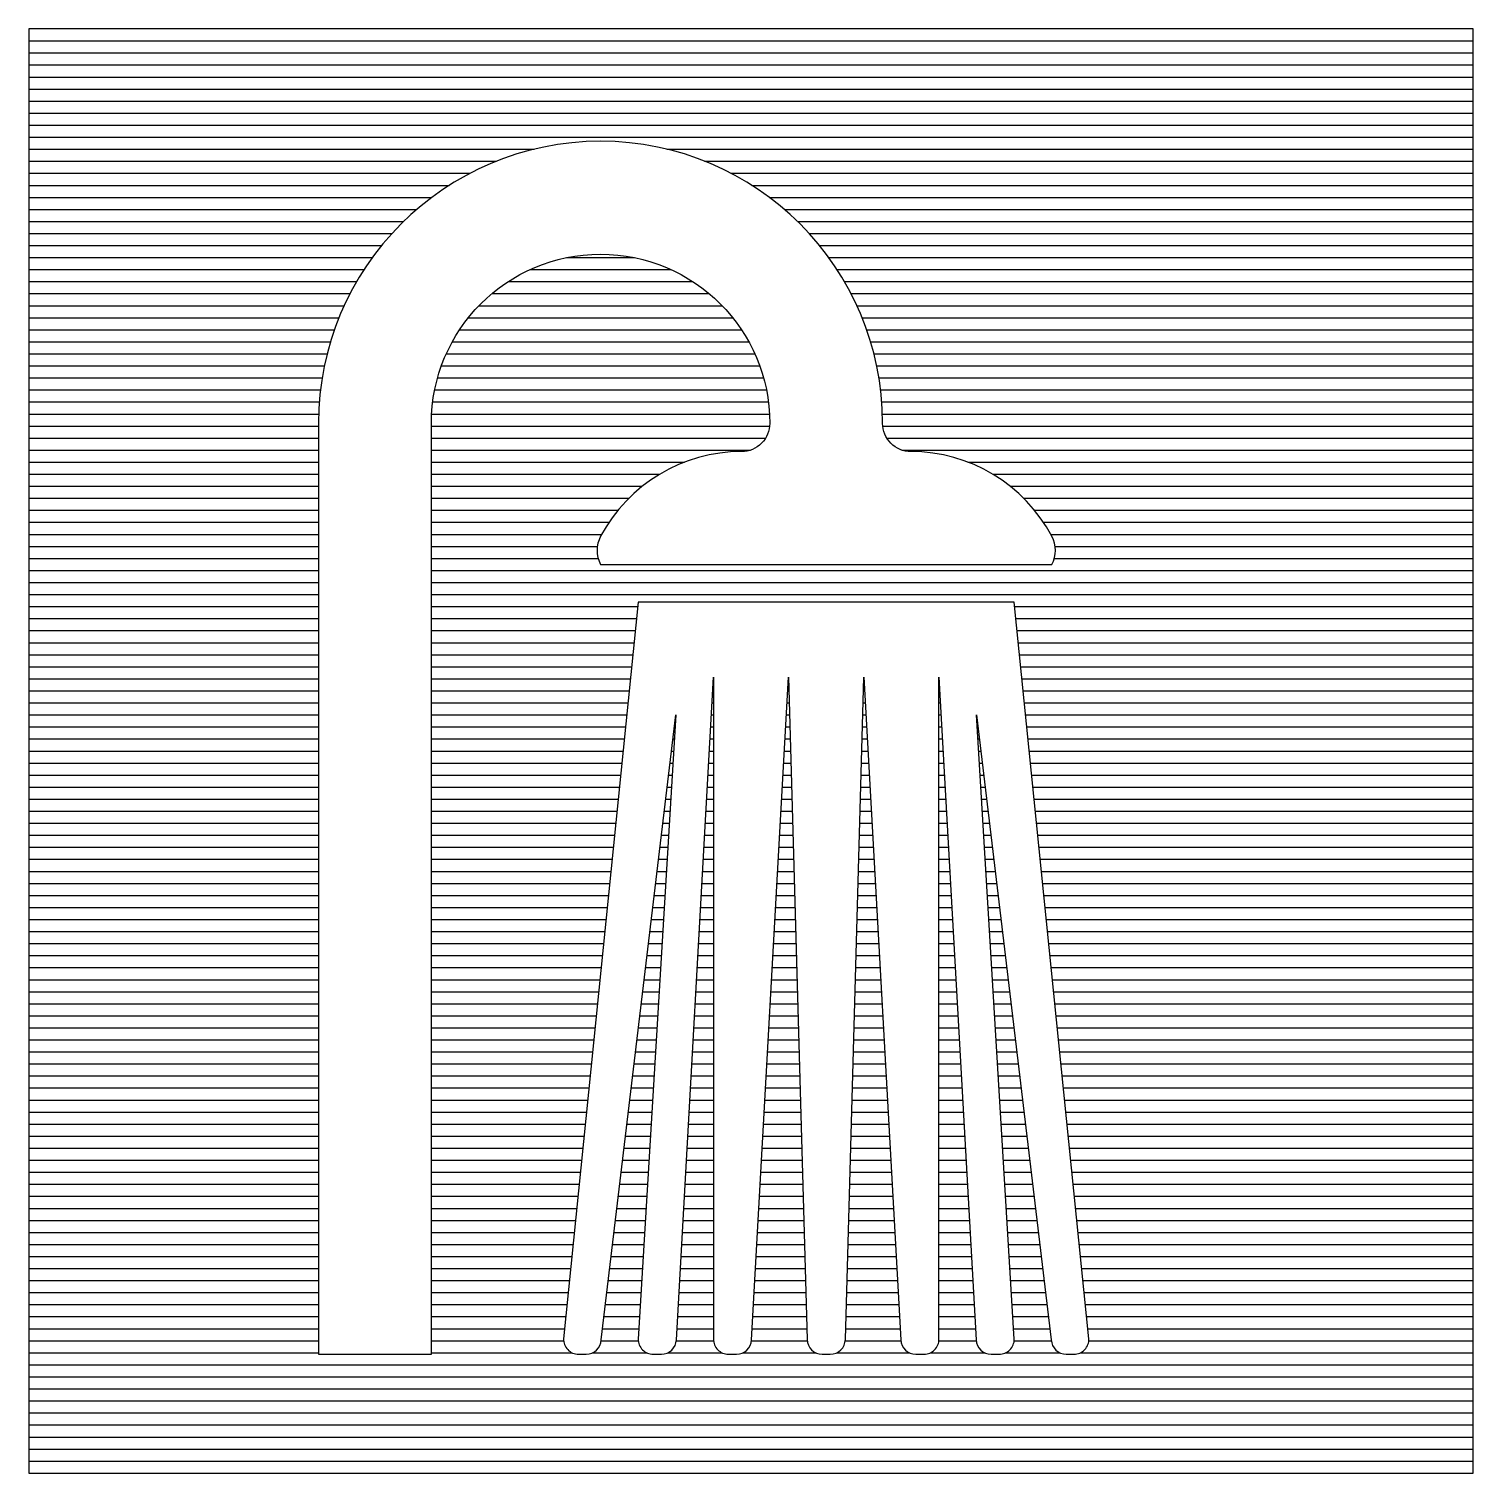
# Model space of a CAD drawing. Header units: millimetres. Extents: x -3 to 2253, y -3 to 1300.
# Drawn here: x 1299 to 1311, y 198 to 210 of the extents above; entities that cross this region are included whole.
import ezdxf

# ---------------------------------------------------------------- set-up
doc = ezdxf.new("R2010")
doc.units = ezdxf.units.MM
doc.layers.add('GROEN', color=3, linetype='Continuous')
doc.layers.add('VEILIG', color=7, linetype='Continuous')

# ---------------------------------------------------------------- blocks, each defined once
blk = doc.blocks.new('*X217')
at = {"color": 0}
for p, q in [((4, 84.9), (16, 84.9)), ((4, 84.8), (16, 84.8)), ((4, 84.7), (16, 84.7)), ((4, 84.6), (16, 84.6)), ((4, 84.5), (16, 84.5)), ((4, 84.4), (16, 84.4)), ((4, 84.3), (16, 84.3)), ((4, 84.2), (16, 84.2)), ((4, 84.1), (16, 84.1)), ((4, 84), (8.199, 84)), ((9.301, 84), (16, 84)), ((4, 83.9), (7.885, 83.9)), ((9.615, 83.9), (16, 83.9)), ((4, 83.8), (7.666, 83.8)), ((9.834, 83.8), (16, 83.8)), ((4, 83.7), (7.493, 83.7)), ((10.007, 83.7), (16, 83.7)), ((4, 83.6), (7.348, 83.6)), ((10.152, 83.6), (16, 83.6)), ((4, 83.5), (7.223, 83.5)), ((4, 83.4), (7.114, 83.4)), ((10.277, 83.5), (16, 83.5)), ((10.386, 83.4), (16, 83.4)), ((4, 83.3), (7.017, 83.3)), ((10.483, 83.3), (16, 83.3)), ((4, 83.2), (6.931, 83.2)), ((10.569, 83.2), (16, 83.2)), ((4, 83.1), (6.854, 83.1)), ((8.47, 83.1), (9.03, 83.1)), ((10.646, 83.1), (16, 83.1)), ((4, 83), (6.785, 83)), ((8.164, 83), (9.336, 83)), ((10.715, 83), (16, 83)), ((4, 82.9), (6.724, 82.9)), ((4, 82.8), (6.669, 82.8)), ((7.847, 82.8), (9.653, 82.8)), ((7.982, 82.9), (9.518, 82.9)), ((10.776, 82.9), (16, 82.9)), ((10.831, 82.8), (16, 82.8)), ((4, 82.7), (6.62, 82.7)), ((7.74, 82.7), (9.76, 82.7)), ((10.88, 82.7), (16, 82.7)), ((4, 82.6), (6.577, 82.6)), ((7.652, 82.6), (9.848, 82.6)), ((10.923, 82.6), (16, 82.6)), ((4, 82.5), (6.539, 82.5)), ((7.579, 82.5), (9.921, 82.5)), ((10.961, 82.5), (16, 82.5)), ((4, 82.4), (6.506, 82.4)), ((7.518, 82.4), (9.982, 82.4)), ((10.994, 82.4), (16, 82.4)), ((4, 82.3), (6.479, 82.3)), ((4, 82.2), (6.456, 82.2)), ((7.428, 82.2), (10.072, 82.2)), ((7.468, 82.3), (10.032, 82.3)), ((11.021, 82.3), (16, 82.3)), ((11.044, 82.2), (16, 82.2)), ((4, 82.1), (6.437, 82.1)), ((7.396, 82.1), (10.104, 82.1)), ((11.063, 82.1), (16, 82.1)), ((4, 82), (6.423, 82)), ((7.372, 82), (10.128, 82)), ((11.077, 82), (16, 82)), ((4, 81.9), (6.413, 81.9)), ((7.355, 81.9), (10.145, 81.9)), ((11.087, 81.9), (16, 81.9)), ((4, 81.8), (6.408, 81.8)), ((7.346, 81.8), (10.154, 81.8)), ((11.092, 81.8), (16, 81.8)), ((4, 81.7), (6.406, 81.7)), ((4, 81.6), (6.406, 81.6)), ((7.344, 81.7), (10.155, 81.7)), ((7.344, 81.6), (10.122, 81.6)), ((11.095, 81.7), (16, 81.7)), ((11.128, 81.6), (16, 81.6)), ((4, 81.5), (6.406, 81.5)), ((7.344, 81.5), (9.997, 81.5)), ((11.253, 81.5), (16, 81.5)), ((4, 81.4), (6.406, 81.4)), ((7.344, 81.4), (9.448, 81.4)), ((11.802, 81.4), (16, 81.4)), ((4, 81.3), (6.406, 81.3)), ((7.344, 81.3), (9.242, 81.3)), ((12.008, 81.3), (16, 81.3)), ((4, 81.2), (6.406, 81.2)), ((7.344, 81.2), (9.097, 81.2)), ((12.153, 81.2), (16, 81.2)), ((4, 81.1), (6.406, 81.1)), ((4, 81), (6.406, 81)), ((7.344, 81.1), (8.984, 81.1)), ((7.344, 81), (8.894, 81)), ((12.266, 81.1), (16, 81.1)), ((12.356, 81), (16, 81)), ((4, 80.9), (6.406, 80.9)), ((7.344, 80.9), (8.819, 80.9)), ((12.431, 80.9), (16, 80.9)), ((4, 80.8), (6.406, 80.8)), ((7.344, 80.8), (8.758, 80.8)), ((12.492, 80.8), (16, 80.8)), ((4, 80.7), (6.406, 80.7)), ((7.344, 80.7), (8.723, 80.7)), ((12.527, 80.7), (16, 80.7)), ((4, 80.6), (6.406, 80.6)), ((7.344, 80.6), (8.73, 80.6)), ((12.52, 80.6), (16, 80.6)), ((4, 80.5), (6.406, 80.5)), ((4, 80.4), (6.406, 80.4)), ((7.344, 80.5), (16, 80.5)), ((7.344, 80.4), (16, 80.4)), ((4, 80.3), (6.406, 80.3)), ((7.344, 80.3), (16, 80.3)), ((4, 80.2), (6.406, 80.2)), ((7.344, 80.2), (9.059, 80.2)), ((12.191, 80.2), (16, 80.2)), ((4, 80.1), (6.406, 80.1)), ((7.344, 80.1), (9.049, 80.1)), ((12.201, 80.1), (16, 80.1)), ((4, 80), (6.406, 80)), ((7.344, 80), (9.038, 80)), ((12.212, 80), (16, 80)), ((4, 79.9), (6.406, 79.9)), ((4, 79.8), (6.406, 79.8)), ((7.344, 79.9), (9.028, 79.9)), ((7.344, 79.8), (9.018, 79.8)), ((12.222, 79.9), (16, 79.9)), ((12.232, 79.8), (16, 79.8)), ((4, 79.7), (6.406, 79.7)), ((7.344, 79.7), (9.008, 79.7)), ((12.242, 79.7), (16, 79.7)), ((4, 79.6), (6.406, 79.6)), ((7.344, 79.6), (8.998, 79.6)), ((9.687, 79.6), (9.688, 79.6)), ((10.312, 79.6), (10.313, 79.6)), ((10.937, 79.6), (10.938, 79.6)), ((11.562, 79.6), (11.563, 79.6)), ((12.252, 79.6), (16, 79.6)), ((4, 79.5), (6.406, 79.5)), ((7.344, 79.5), (8.988, 79.5)), ((9.681, 79.5), (9.688, 79.5)), ((10.306, 79.5), (10.316, 79.5)), ((10.934, 79.5), (10.944, 79.5)), ((11.562, 79.5), (11.569, 79.5)), ((12.262, 79.5), (16, 79.5)), ((4, 79.4), (6.406, 79.4)), ((7.344, 79.4), (8.978, 79.4)), ((9.676, 79.4), (9.688, 79.4)), ((10.301, 79.4), (10.318, 79.4)), ((10.932, 79.4), (10.949, 79.4)), ((11.562, 79.4), (11.574, 79.4)), ((12.272, 79.4), (16, 79.4)), ((4, 79.3), (6.406, 79.3)), ((4, 79.2), (6.406, 79.2)), ((7.344, 79.3), (8.967, 79.3)), ((7.344, 79.2), (8.957, 79.2)), ((9.363, 79.2), (9.369, 79.2)), ((9.664, 79.2), (9.688, 79.2)), ((9.67, 79.3), (9.688, 79.3)), ((10.289, 79.2), (10.324, 79.2)), ((10.295, 79.3), (10.321, 79.3)), ((10.926, 79.2), (10.961, 79.2)), ((10.929, 79.3), (10.955, 79.3)), ((11.562, 79.3), (11.58, 79.3)), ((11.562, 79.2), (11.586, 79.2)), ((11.881, 79.2), (11.887, 79.2)), ((12.283, 79.3), (16, 79.3)), ((12.293, 79.2), (16, 79.2)), ((4, 79.1), (6.406, 79.1)), ((7.344, 79.1), (8.947, 79.1)), ((9.351, 79.1), (9.363, 79.1)), ((9.659, 79.1), (9.688, 79.1)), ((10.284, 79.1), (10.327, 79.1)), ((10.923, 79.1), (10.966, 79.1)), ((11.562, 79.1), (11.591, 79.1)), ((11.887, 79.1), (11.899, 79.1)), ((12.303, 79.1), (16, 79.1)), ((4, 79), (6.406, 79)), ((7.344, 79), (8.937, 79)), ((9.339, 79), (9.357, 79)), ((9.653, 79), (9.688, 79)), ((10.278, 79), (10.33, 79)), ((10.92, 79), (10.972, 79)), ((11.562, 79), (11.597, 79)), ((11.893, 79), (11.911, 79)), ((12.313, 79), (16, 79)), ((4, 78.9), (6.406, 78.9)), ((7.344, 78.9), (8.927, 78.9)), ((9.327, 78.9), (9.351, 78.9)), ((9.648, 78.9), (9.688, 78.9)), ((10.273, 78.9), (10.332, 78.9)), ((10.918, 78.9), (10.977, 78.9)), ((11.562, 78.9), (11.602, 78.9)), ((11.899, 78.9), (11.923, 78.9)), ((12.323, 78.9), (16, 78.9)), ((4, 78.8), (6.406, 78.8)), ((7.344, 78.8), (8.917, 78.8)), ((9.315, 78.8), (9.345, 78.8)), ((9.642, 78.8), (9.688, 78.8)), ((10.267, 78.8), (10.335, 78.8)), ((10.915, 78.8), (10.983, 78.8)), ((11.562, 78.8), (11.608, 78.8)), ((11.905, 78.8), (11.935, 78.8)), ((12.333, 78.8), (16, 78.8)), ((4, 78.7), (6.406, 78.7)), ((4, 78.6), (6.406, 78.6)), ((7.344, 78.7), (8.907, 78.7)), ((7.344, 78.6), (8.897, 78.6)), ((9.291, 78.6), (9.333, 78.6)), ((9.303, 78.7), (9.339, 78.7)), ((9.631, 78.6), (9.688, 78.6)), ((9.636, 78.7), (9.688, 78.7)), ((10.256, 78.6), (10.341, 78.6)), ((10.261, 78.7), (10.338, 78.7)), ((10.909, 78.6), (10.994, 78.6)), ((10.912, 78.7), (10.989, 78.7)), ((11.562, 78.7), (11.614, 78.7)), ((11.562, 78.6), (11.619, 78.6)), ((11.911, 78.7), (11.947, 78.7)), ((11.917, 78.6), (11.959, 78.6)), ((12.343, 78.7), (16, 78.7)), ((12.353, 78.6), (16, 78.6)), ((4, 78.5), (6.406, 78.5)), ((7.344, 78.5), (8.886, 78.5)), ((9.279, 78.5), (9.327, 78.5)), ((9.625, 78.5), (9.688, 78.5)), ((10.25, 78.5), (10.344, 78.5)), ((10.906, 78.5), (11, 78.5)), ((11.562, 78.5), (11.625, 78.5)), ((11.923, 78.5), (11.971, 78.5)), ((12.364, 78.5), (16, 78.5)), ((4, 78.4), (6.406, 78.4)), ((7.344, 78.4), (8.876, 78.4)), ((9.267, 78.4), (9.321, 78.4)), ((9.62, 78.4), (9.688, 78.4)), ((10.245, 78.4), (10.346, 78.4)), ((10.904, 78.4), (11.005, 78.4)), ((11.562, 78.4), (11.63, 78.4)), ((11.929, 78.4), (11.983, 78.4)), ((12.374, 78.4), (16, 78.4)), ((4, 78.3), (6.406, 78.3)), ((7.344, 78.3), (8.866, 78.3)), ((9.256, 78.3), (9.315, 78.3)), ((9.614, 78.3), (9.688, 78.3)), ((10.239, 78.3), (10.349, 78.3)), ((10.901, 78.3), (11.011, 78.3)), ((11.562, 78.3), (11.636, 78.3)), ((11.935, 78.3), (11.994, 78.3)), ((12.384, 78.3), (16, 78.3)), ((4, 78.2), (6.406, 78.2)), ((7.344, 78.2), (8.856, 78.2)), ((9.244, 78.2), (9.309, 78.2)), ((9.609, 78.2), (9.688, 78.2)), ((10.234, 78.2), (10.352, 78.2)), ((10.898, 78.2), (11.016, 78.2)), ((11.562, 78.2), (11.641, 78.2)), ((11.941, 78.2), (12.006, 78.2)), ((12.394, 78.2), (16, 78.2)), ((4, 78.1), (6.406, 78.1)), ((4, 78), (6.406, 78)), ((7.344, 78.1), (8.846, 78.1)), ((7.344, 78), (8.836, 78)), ((9.22, 78), (9.297, 78)), ((9.232, 78.1), (9.303, 78.1)), ((9.597, 78), (9.688, 78)), ((9.603, 78.1), (9.688, 78.1)), ((10.222, 78), (10.358, 78)), ((10.228, 78.1), (10.355, 78.1)), ((10.892, 78), (11.028, 78)), ((10.895, 78.1), (11.022, 78.1)), ((11.562, 78.1), (11.647, 78.1)), ((11.562, 78), (11.653, 78)), ((11.947, 78.1), (12.018, 78.1)), ((11.953, 78), (12.03, 78)), ((12.404, 78.1), (16, 78.1)), ((12.414, 78), (16, 78)), ((4, 77.9), (6.406, 77.9)), ((7.344, 77.9), (8.826, 77.9)), ((9.208, 77.9), (9.291, 77.9)), ((9.592, 77.9), (9.688, 77.9)), ((10.217, 77.9), (10.36, 77.9)), ((10.89, 77.9), (11.033, 77.9)), ((11.562, 77.9), (11.658, 77.9)), ((11.959, 77.9), (12.042, 77.9)), ((12.424, 77.9), (16, 77.9)), ((4, 77.8), (6.406, 77.8)), ((7.344, 77.8), (8.815, 77.8)), ((9.196, 77.8), (9.285, 77.8)), ((9.586, 77.8), (9.688, 77.8)), ((10.211, 77.8), (10.363, 77.8)), ((10.887, 77.8), (11.039, 77.8)), ((11.562, 77.8), (11.664, 77.8)), ((11.965, 77.8), (12.054, 77.8)), ((12.435, 77.8), (16, 77.8)), ((4, 77.7), (6.406, 77.7)), ((7.344, 77.7), (8.805, 77.7)), ((9.184, 77.7), (9.279, 77.7)), ((9.581, 77.7), (9.688, 77.7)), ((10.206, 77.7), (10.366, 77.7)), ((10.884, 77.7), (11.044, 77.7)), ((11.562, 77.7), (11.669, 77.7)), ((11.971, 77.7), (12.066, 77.7)), ((12.445, 77.7), (16, 77.7)), ((4, 77.6), (6.406, 77.6)), ((7.344, 77.6), (8.795, 77.6)), ((9.172, 77.6), (9.273, 77.6)), ((9.575, 77.6), (9.688, 77.6)), ((10.2, 77.6), (10.369, 77.6)), ((10.881, 77.6), (11.05, 77.6)), ((11.562, 77.6), (11.675, 77.6)), ((11.977, 77.6), (12.078, 77.6)), ((12.455, 77.6), (16, 77.6)), ((4, 77.5), (6.406, 77.5)), ((4, 77.4), (6.406, 77.4)), ((7.344, 77.5), (8.785, 77.5)), ((7.344, 77.4), (8.775, 77.4)), ((9.148, 77.4), (9.261, 77.4)), ((9.16, 77.5), (9.267, 77.5)), ((9.564, 77.4), (9.688, 77.4)), ((9.569, 77.5), (9.688, 77.5)), ((10.189, 77.4), (10.374, 77.4)), ((10.194, 77.5), (10.372, 77.5)), ((10.876, 77.4), (11.061, 77.4)), ((10.878, 77.5), (11.056, 77.5)), ((11.562, 77.5), (11.681, 77.5)), ((11.562, 77.4), (11.686, 77.4)), ((11.983, 77.5), (12.09, 77.5)), ((11.989, 77.4), (12.102, 77.4)), ((12.465, 77.5), (16, 77.5)), ((12.475, 77.4), (16, 77.4)), ((4, 77.3), (6.406, 77.3)), ((7.344, 77.3), (8.765, 77.3)), ((9.136, 77.3), (9.255, 77.3)), ((9.558, 77.3), (9.688, 77.3)), ((10.183, 77.3), (10.377, 77.3)), ((10.873, 77.3), (11.067, 77.3)), ((11.562, 77.3), (11.692, 77.3)), ((11.995, 77.3), (12.114, 77.3)), ((12.485, 77.3), (16, 77.3)), ((4, 77.2), (6.406, 77.2)), ((7.344, 77.2), (8.755, 77.2)), ((9.124, 77.2), (9.248, 77.2)), ((9.553, 77.2), (9.688, 77.2)), ((10.178, 77.2), (10.38, 77.2)), ((10.87, 77.2), (11.072, 77.2)), ((11.562, 77.2), (11.697, 77.2)), ((12.002, 77.2), (12.126, 77.2)), ((12.495, 77.2), (16, 77.2)), ((4, 77.1), (6.406, 77.1)), ((7.344, 77.1), (8.744, 77.1)), ((9.112, 77.1), (9.242, 77.1)), ((9.547, 77.1), (9.688, 77.1)), ((10.172, 77.1), (10.383, 77.1)), ((10.867, 77.1), (11.078, 77.1)), ((11.562, 77.1), (11.703, 77.1)), ((12.008, 77.1), (12.138, 77.1)), ((12.506, 77.1), (16, 77.1)), ((4, 77), (6.406, 77)), ((7.344, 77), (8.734, 77)), ((9.1, 77), (9.236, 77)), ((9.541, 77), (9.688, 77)), ((10.166, 77), (10.386, 77)), ((10.864, 77), (11.084, 77)), ((11.562, 77), (11.709, 77)), ((12.014, 77), (12.15, 77)), ((12.516, 77), (16, 77)), ((4, 76.9), (6.406, 76.9)), ((4, 76.8), (6.406, 76.8)), ((7.344, 76.9), (8.724, 76.9)), ((7.344, 76.8), (8.714, 76.8)), ((9.076, 76.8), (9.224, 76.8)), ((9.088, 76.9), (9.23, 76.9)), ((9.53, 76.8), (9.688, 76.8)), ((9.536, 76.9), (9.688, 76.9)), ((10.155, 76.8), (10.391, 76.8)), ((10.161, 76.9), (10.388, 76.9)), ((10.859, 76.8), (11.095, 76.8)), ((10.862, 76.9), (11.089, 76.9)), ((11.562, 76.9), (11.714, 76.9)), ((11.562, 76.8), (11.72, 76.8)), ((12.02, 76.9), (12.162, 76.9)), ((12.026, 76.8), (12.174, 76.8)), ((12.526, 76.9), (16, 76.9)), ((12.536, 76.8), (16, 76.8)), ((4, 76.7), (6.406, 76.7)), ((7.344, 76.7), (8.704, 76.7)), ((9.064, 76.7), (9.218, 76.7)), ((9.525, 76.7), (9.688, 76.7)), ((10.15, 76.7), (10.394, 76.7)), ((10.856, 76.7), (11.1, 76.7)), ((11.562, 76.7), (11.725, 76.7)), ((12.032, 76.7), (12.186, 76.7)), ((12.546, 76.7), (16, 76.7)), ((4, 76.6), (6.406, 76.6)), ((7.344, 76.6), (8.694, 76.6)), ((9.052, 76.6), (9.212, 76.6)), ((9.519, 76.6), (9.688, 76.6)), ((10.144, 76.6), (10.397, 76.6)), ((10.853, 76.6), (11.106, 76.6)), ((11.562, 76.6), (11.731, 76.6)), ((12.038, 76.6), (12.198, 76.6)), ((12.556, 76.6), (16, 76.6)), ((4, 76.5), (6.406, 76.5)), ((7.344, 76.5), (8.684, 76.5)), ((9.04, 76.5), (9.206, 76.5)), ((9.513, 76.5), (9.688, 76.5)), ((10.138, 76.5), (10.4, 76.5)), ((10.85, 76.5), (11.112, 76.5)), ((11.562, 76.5), (11.737, 76.5)), ((12.044, 76.5), (12.21, 76.5)), ((12.566, 76.5), (16, 76.5)), ((4, 76.4), (6.406, 76.4)), ((7.344, 76.4), (8.674, 76.4)), ((9.029, 76.4), (9.2, 76.4)), ((9.508, 76.4), (9.688, 76.4)), ((10.133, 76.4), (10.402, 76.4)), ((10.848, 76.4), (11.117, 76.4)), ((11.562, 76.4), (11.742, 76.4)), ((12.05, 76.4), (12.221, 76.4)), ((12.576, 76.4), (16, 76.4)), ((4, 76.3), (6.406, 76.3)), ((4, 76.2), (6.406, 76.2)), ((7.344, 76.3), (8.663, 76.3)), ((7.344, 76.2), (8.653, 76.2)), ((9.005, 76.2), (9.188, 76.2)), ((9.017, 76.3), (9.194, 76.3)), ((9.497, 76.2), (9.688, 76.2)), ((9.502, 76.3), (9.688, 76.3)), ((10.122, 76.2), (10.408, 76.2)), ((10.127, 76.3), (10.405, 76.3)), ((10.842, 76.2), (11.128, 76.2)), ((10.845, 76.3), (11.123, 76.3)), ((11.562, 76.3), (11.748, 76.3)), ((11.562, 76.2), (11.753, 76.2)), ((12.056, 76.3), (12.233, 76.3)), ((12.062, 76.2), (12.245, 76.2)), ((12.587, 76.3), (16, 76.3)), ((12.597, 76.2), (16, 76.2)), ((4, 76.1), (6.406, 76.1)), ((7.344, 76.1), (8.643, 76.1)), ((8.993, 76.1), (9.182, 76.1)), ((9.491, 76.1), (9.688, 76.1)), ((10.116, 76.1), (10.411, 76.1)), ((10.839, 76.1), (11.134, 76.1)), ((11.562, 76.1), (11.759, 76.1)), ((12.068, 76.1), (12.257, 76.1)), ((12.607, 76.1), (16, 76.1)), ((4, 76), (6.406, 76)), ((7.344, 76), (8.633, 76)), ((8.981, 76), (9.176, 76)), ((9.485, 76), (9.688, 76)), ((10.11, 76), (10.414, 76)), ((10.836, 76), (11.14, 76)), ((11.562, 76), (11.765, 76)), ((12.074, 76), (12.269, 76)), ((12.617, 76), (16, 76)), ((4, 75.9), (6.406, 75.9)), ((7.344, 75.9), (8.623, 75.9)), ((8.969, 75.9), (9.17, 75.9)), ((9.48, 75.9), (9.688, 75.9)), ((10.105, 75.9), (10.416, 75.9)), ((10.834, 75.9), (11.145, 75.9)), ((11.562, 75.9), (11.77, 75.9)), ((12.08, 75.9), (12.281, 75.9)), ((12.627, 75.9), (16, 75.9)), ((4, 75.8), (6.406, 75.8)), ((7.344, 75.8), (8.613, 75.8)), ((8.957, 75.8), (9.164, 75.8)), ((9.474, 75.8), (9.688, 75.8)), ((10.099, 75.8), (10.419, 75.8)), ((10.831, 75.8), (11.151, 75.8)), ((11.562, 75.8), (11.776, 75.8)), ((12.086, 75.8), (12.293, 75.8)), ((12.637, 75.8), (16, 75.8)), ((4, 75.7), (6.406, 75.7)), ((4, 75.6), (6.406, 75.6)), ((7.344, 75.7), (8.603, 75.7)), ((7.344, 75.6), (8.592, 75.6)), ((8.933, 75.6), (9.152, 75.6)), ((8.945, 75.7), (9.158, 75.7)), ((9.463, 75.6), (9.688, 75.6)), ((9.469, 75.7), (9.688, 75.7)), ((10.088, 75.6), (10.425, 75.6)), ((10.094, 75.7), (10.422, 75.7)), ((10.825, 75.6), (11.162, 75.6)), ((10.828, 75.7), (11.156, 75.7)), ((11.562, 75.7), (11.781, 75.7)), ((11.562, 75.6), (11.787, 75.6)), ((12.092, 75.7), (12.305, 75.7)), ((12.098, 75.6), (12.317, 75.6)), ((12.647, 75.7), (16, 75.7)), ((12.658, 75.6), (16, 75.6)), ((4, 75.5), (6.406, 75.5)), ((7.344, 75.5), (8.582, 75.5)), ((8.921, 75.5), (9.146, 75.5)), ((9.457, 75.5), (9.688, 75.5)), ((10.082, 75.5), (10.428, 75.5)), ((10.822, 75.5), (11.168, 75.5)), ((11.562, 75.5), (11.793, 75.5)), ((12.104, 75.5), (12.329, 75.5)), ((12.668, 75.5), (16, 75.5)), ((4, 75.4), (6.406, 75.4)), ((7.344, 75.4), (8.572, 75.4)), ((8.909, 75.4), (9.14, 75.4)), ((9.452, 75.4), (9.688, 75.4)), ((10.077, 75.4), (10.43, 75.4)), ((10.82, 75.4), (11.173, 75.4)), ((11.562, 75.4), (11.798, 75.4)), ((12.11, 75.4), (12.341, 75.4)), ((12.678, 75.4), (16, 75.4)), ((4, 75.3), (6.406, 75.3)), ((7.344, 75.3), (8.562, 75.3)), ((8.897, 75.3), (9.134, 75.3)), ((9.446, 75.3), (9.688, 75.3)), ((10.071, 75.3), (10.433, 75.3)), ((10.817, 75.3), (11.179, 75.3)), ((11.562, 75.3), (11.804, 75.3)), ((12.116, 75.3), (12.353, 75.3)), ((12.688, 75.3), (16, 75.3)), ((4, 75.2), (6.406, 75.2)), ((7.344, 75.2), (8.552, 75.2)), ((8.885, 75.2), (9.128, 75.2)), ((9.441, 75.2), (9.688, 75.2)), ((10.066, 75.2), (10.436, 75.2)), ((10.814, 75.2), (11.184, 75.2)), ((11.562, 75.2), (11.809, 75.2)), ((12.122, 75.2), (12.365, 75.2)), ((12.698, 75.2), (16, 75.2)), ((4, 75.1), (6.406, 75.1)), ((4, 75), (6.406, 75)), ((7.344, 75.1), (8.542, 75.1)), ((7.344, 75), (8.532, 75)), ((8.861, 75), (9.116, 75)), ((8.873, 75.1), (9.122, 75.1)), ((9.43, 75), (9.688, 75)), ((9.435, 75.1), (9.688, 75.1)), ((10.055, 75), (10.442, 75)), ((10.06, 75.1), (10.439, 75.1)), ((10.808, 75), (11.195, 75)), ((10.811, 75.1), (11.19, 75.1)), ((11.562, 75.1), (11.815, 75.1)), ((11.562, 75), (11.82, 75)), ((12.128, 75.1), (12.377, 75.1)), ((12.134, 75), (12.389, 75)), ((12.708, 75.1), (16, 75.1)), ((12.718, 75), (16, 75)), ((4, 74.9), (6.406, 74.9)), ((7.344, 74.9), (8.521, 74.9)), ((8.849, 74.9), (9.11, 74.9)), ((9.424, 74.9), (9.688, 74.9)), ((10.049, 74.9), (10.444, 74.9)), ((10.806, 74.9), (11.201, 74.9)), ((11.562, 74.9), (11.826, 74.9)), ((12.14, 74.9), (12.401, 74.9)), ((12.729, 74.9), (16, 74.9)), ((4, 74.8), (6.406, 74.8)), ((7.344, 74.8), (8.511, 74.8)), ((8.837, 74.8), (9.104, 74.8)), ((9.418, 74.8), (9.688, 74.8)), ((10.043, 74.8), (10.447, 74.8)), ((10.803, 74.8), (11.207, 74.8)), ((11.562, 74.8), (11.832, 74.8)), ((12.146, 74.8), (12.413, 74.8)), ((12.739, 74.8), (16, 74.8)), ((4, 74.7), (6.406, 74.7)), ((7.344, 74.7), (8.501, 74.7)), ((8.825, 74.7), (9.098, 74.7)), ((9.413, 74.7), (9.688, 74.7)), ((10.038, 74.7), (10.45, 74.7)), ((10.8, 74.7), (11.212, 74.7)), ((11.562, 74.7), (11.837, 74.7)), ((12.152, 74.7), (12.425, 74.7)), ((12.749, 74.7), (16, 74.7)), ((4, 74.6), (6.406, 74.6)), ((7.344, 74.6), (8.491, 74.6)), ((8.813, 74.6), (9.092, 74.6)), ((9.407, 74.6), (9.688, 74.6)), ((10.032, 74.6), (10.453, 74.6)), ((10.797, 74.6), (11.218, 74.6)), ((11.562, 74.6), (11.843, 74.6)), ((12.158, 74.6), (12.437, 74.6)), ((12.759, 74.6), (16, 74.6)), ((4, 74.5), (6.406, 74.5)), ((4, 74.4), (6.406, 74.4)), ((7.344, 74.5), (8.481, 74.5)), ((7.344, 74.4), (8.471, 74.4)), ((8.79, 74.4), (9.08, 74.4)), ((8.801, 74.5), (9.086, 74.5)), ((9.396, 74.4), (9.688, 74.4)), ((9.402, 74.5), (9.688, 74.5)), ((10.021, 74.4), (10.458, 74.4)), ((10.027, 74.5), (10.455, 74.5)), ((10.792, 74.4), (11.229, 74.4)), ((10.795, 74.5), (11.223, 74.5)), ((11.562, 74.5), (11.848, 74.5)), ((11.562, 74.4), (11.854, 74.4)), ((12.164, 74.5), (12.449, 74.5)), ((12.17, 74.4), (12.46, 74.4)), ((12.769, 74.5), (16, 74.5)), ((12.779, 74.4), (16, 74.4)), ((4, 74.3), (6.406, 74.3)), ((7.344, 74.3), (8.461, 74.3)), ((8.778, 74.3), (9.074, 74.3)), ((9.39, 74.3), (9.688, 74.3)), ((10.015, 74.3), (10.461, 74.3)), ((10.789, 74.3), (11.235, 74.3)), ((11.562, 74.3), (11.86, 74.3)), ((12.176, 74.3), (12.472, 74.3)), ((12.789, 74.3), (16, 74.3)), ((4, 74.2), (6.406, 74.2)), ((7.344, 74.2), (8.451, 74.2)), ((8.766, 74.2), (9.068, 74.2)), ((9.385, 74.2), (9.688, 74.2)), ((10.01, 74.2), (10.464, 74.2)), ((10.786, 74.2), (11.24, 74.2)), ((11.562, 74.2), (11.865, 74.2)), ((12.182, 74.2), (12.484, 74.2)), ((12.799, 74.2), (16, 74.2)), ((4, 74.1), (6.406, 74.1)), ((7.344, 74.1), (8.443, 74.1)), ((8.754, 74.1), (9.063, 74.1)), ((9.379, 74.1), (9.688, 74.1)), ((10.004, 74.1), (10.467, 74.1)), ((10.783, 74.1), (11.246, 74.1)), ((11.562, 74.1), (11.871, 74.1)), ((12.187, 74.1), (12.496, 74.1)), ((12.807, 74.1), (16, 74.1)), ((4, 74), (6.406, 74)), ((7.344, 74), (8.513, 74)), ((8.684, 74), (9.133, 74)), ((9.309, 74), (9.758, 74)), ((9.934, 74), (10.537, 74)), ((10.713, 74), (11.316, 74)), ((11.492, 74), (11.941, 74)), ((12.117, 74), (12.566, 74)), ((12.737, 74), (16, 74)), ((4, 73.9), (16, 73.9)), ((4, 73.8), (16, 73.8)), ((4, 73.7), (16, 73.7)), ((4, 73.6), (16, 73.6)), ((4, 73.5), (16, 73.5)), ((4, 73.4), (16, 73.4)), ((4, 73.3), (16, 73.3)), ((4, 73.2), (16, 73.2)), ((4, 73.1), (16, 73.1))]:
    blk.add_line(p, q, dxfattribs=at)
blk = doc.blocks.new('0600')
at = {"layer": 'VEILIG'}
for p, q in [((6, 5), (-6, 5)), ((-6, 5), (-6, -7)), ((6, -7), (6, 5)), ((-6, -7), (6, -7))]:
    blk.add_line(p, q, dxfattribs=at)
for points in [[(-0.078, 1.488, 0.276984), (-1.25, 0.784, 0.25), (-1.25, 0.55), (2.5, 0.55, 0.25), (2.5, 0.784, 0.276984), (1.328, 1.488, -0.414214), (1.094, 1.722, 1), (-3.594, 1.722), (-3.594, -6.012), (-2.656, -6.012), (-2.656, 1.722, -1), (0.156, 1.722, -0.414214)], [(0.466, -5.89, 0.408593), (0.591, -6.012), (0.659, -6.012, 0.408593), (0.784, -5.89), (0.938, -0.387), (1.245, -5.892, 0.402998), (1.37, -6.012), (1.438, -6.012, 0.414214), (1.562, -5.887), (1.562, -0.387), (1.87, -5.892, 0.402998), (1.995, -6.012), (2.062, -6.012, 0.414214), (2.188, -5.887), (1.875, -0.7), (2.495, -5.892, 0.402998), (2.62, -6.012), (2.683, -6.012, 0.424709), (2.808, -5.883), (2.188, 0.238), (-0.938, 0.238), (-1.558, -5.883, 0.424709), (-1.433, -6.012), (-1.37, -6.012, 0.402998), (-1.245, -5.892), (-0.625, -0.7), (-0.938, -5.887, 0.414214), (-0.812, -6.012), (-0.745, -6.012, 0.402998), (-0.62, -5.892), (-0.312, -0.387), (-0.312, -5.887, 0.414214), (-0.188, -6.012), (-0.12, -6.012, 0.402998), (0.005, -5.892), (0.312, -0.387)]]:
    blk.add_lwpolyline(points, format="xyb", close=True, dxfattribs=at)
at = {"layer": 'GROEN'}
blk.add_blockref('*X217', (-10, -80), dxfattribs=at)

msp = doc.modelspace()

# ---------------------------------------------------------------- block references
msp.add_blockref('0600', (1305, 205))

doc.saveas('drawing.dxf')
